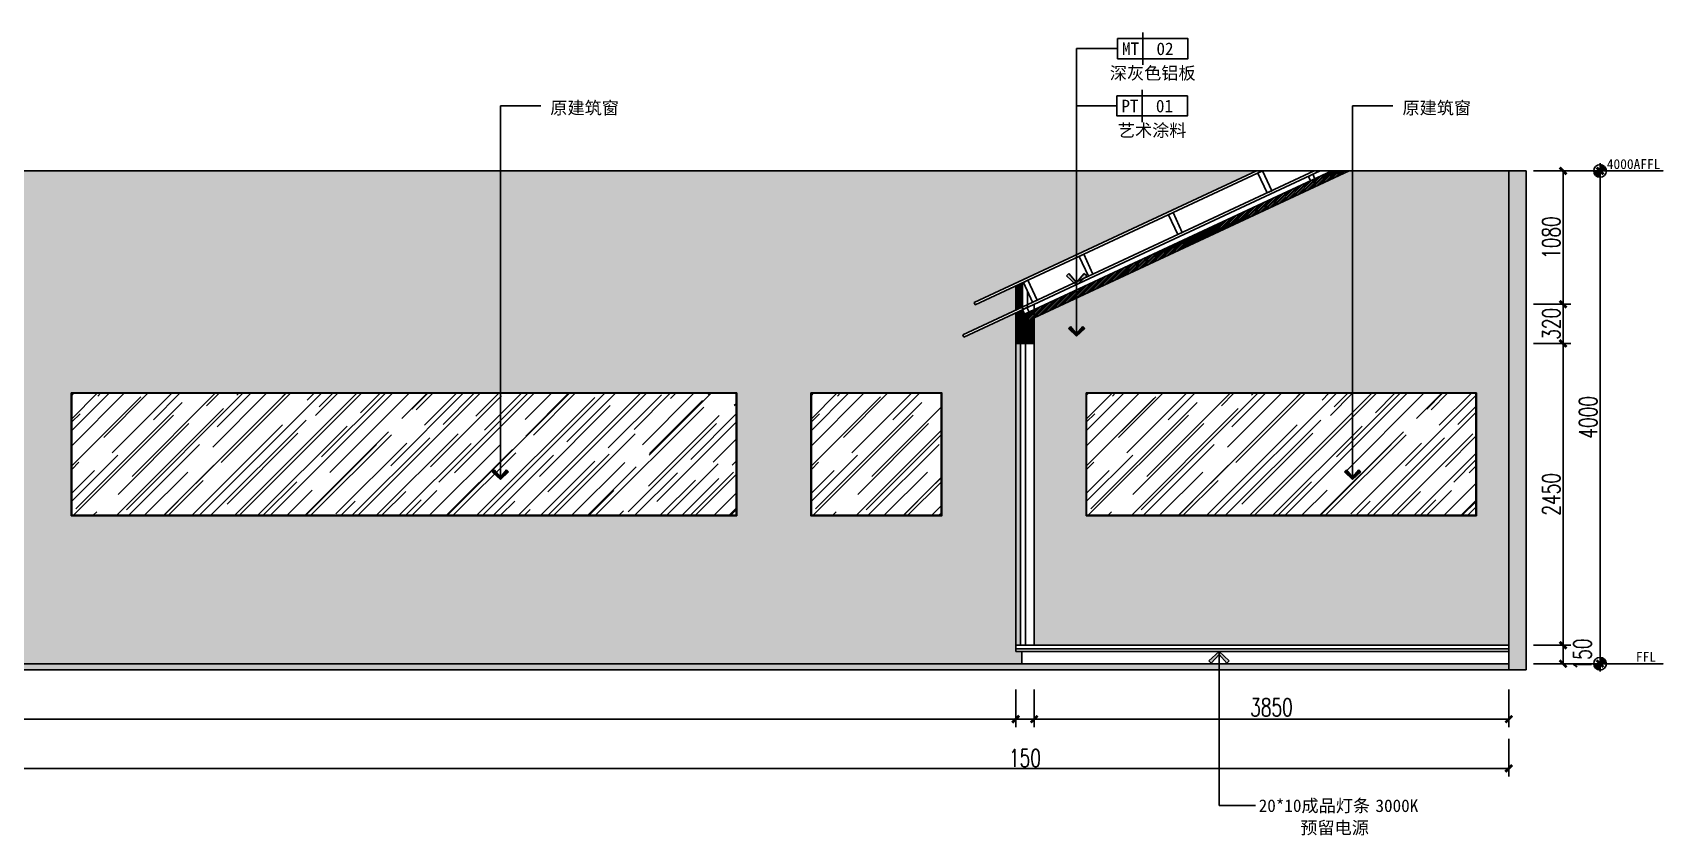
# Model space of a CAD drawing. Header units: millimetres. Extents: x 5625199 to 7433318, y -3316392 to -2552493.
# Drawn here: x 6114476 to 6127704, y -2677916 to -2671400 of the extents above; entities that cross this region are included whole.
import ezdxf
from ezdxf.enums import TextEntityAlignment as Align

# ---------------------------------------------------------------- set-up
doc = ezdxf.new("R2010")
doc.units = ezdxf.units.MM
doc.header["$PDMODE"] = 35
doc.header["$PDSIZE"] = -10
doc.linetypes.add('M-CENTER', pattern=[11.25, 7.5, -1.25, 1.25, -1.25])
for name, color, linetype in [('155', 155, 'Continuous'), ('DIM', 7, 'Continuous'), ('PL-天花', 30, 'Continuous'), ('PL-文字标注', 2, 'Continuous')]:
    doc.layers.add(name, color=color, linetype=linetype)
doc.styles.add('03.YBC-宋体2.5', font='', dxfattribs={"width": 0.8, "height": 2.5})
doc.styles.add('dop-S', font='')
doc.styles.add('XZC', font='SIMPLEX.SHX', dxfattribs={"width": 0.7, "bigfont": 'hztxt.shx'})
doc.styles.add('标注-尺寸', font='simplex.shx', dxfattribs={"width": 0.7})
doc.styles.get('03.YBC-宋体2.5').set_extended_font_data('SimSun')
doc.styles.get('dop-S').set_extended_font_data('SimSun')
doc.linetypes.add('LED_LINE', pattern='A,12.7,-5.08,["LED",XZC,S=2.54,R=0,X=-2.54,Y=-1.27],-6.349999999999999', length=24.13)
doc.dimstyles.new('90', dxfattribs={"dimscale": 0.9, "dimtxt": 150, "dimasz": 50, "dimexe": 120, "dimexo": 150, "dimgap": 30, "dimtad": 1, "dimdec": 0, "dimrnd": 5, "dimdsep": 46, "dimtxsty": '标注-尺寸', "dimblk": 'ARCHTICK', "dimcen": 0.2, "dimclrd": 8, "dimclre": 8, "dimclrt": 2, "dimadec": 0, "dimazin": 0, "dimtfac": 1, "dimtdec": 0, "dimtmove": 2, "dimatfit": 3, "dimldrblk": 'ccccc', "dimfxl": 300, "dimfxlon": 1, "dimtolj": 1, "dimtzin": 0, "dimarcsym": 0})
doc.dimstyles.new('副本 100', dxfattribs={"dimscale": 0.8, "dimtxt": 180, "dimasz": 70, "dimexe": 80, "dimexo": 100, "dimgap": 30, "dimtad": 1, "dimdec": 0, "dimrnd": 5, "dimdsep": 46, "dimtxsty": '标注-尺寸', "dimblk": 'ARCHTICK', "dimcen": 0.2, "dimdle": 5, "dimclrd": 8, "dimclre": 8, "dimclrt": 2, "dimadec": 0, "dimazin": 0, "dimtfac": 1, "dimtdec": 0, "dimtmove": 2, "dimatfit": 3, "dimldrblk": 'ccccc', "dimfxl": 300, "dimfxlon": 1, "dimtolj": 1, "dimtzin": 0, "dimarcsym": 0})
pattern_1 = [(0, (273595.864621, -417279.7072739999), (0, 203.2), [0, -203.2]), (0, (273597.896621, -417350.827274), (0, 203.2), [0, -203.2]), (0, (273603.992621, -417241.099274), (0, 203.2), [0, -203.2]), (338.1986, (273498.328621, -417304.091274), (609.6000554757884, -203.1999818137321), [21.8852496, -1072.3802784]), (216.8699, (273518.648621, -417312.219274), (609.5999833019285, 406.400025047106), [10.16, -1005.84]), (130.6013, (273510.520621, -417318.315274), (1016.000085595377, -1219.199800489247), [18.734024, -1854.6773168]), (206.5651, (273443.464621, -417342.699274), (-203.1998288935924, -203.2002660693446), [4.543755199999999, -449.8252624]), (326.3099, (273439.400621, -417344.731274), (406.3999101390997, -203.2002711718613), [7.3265792, -725.3215872]), (108.4349, (273445.496621, -417348.7952739999), (-203.1996755348543, 406.4000883092897), [6.4257936, -636.149096]), (225, (273573.512621, -417363.0192740001), (-2.84e-14, -203.2000628800271), [8.6209632, -278.7471184]), (0, (273567.416621, -417369.115274), (203.2, 203.2), [12.192, -191.008]), (135, (273579.608621, -417369.115274), (-203.2000651427688, 1.42e-14), [8.62096, -278.7471184]), (251.5651, (273549.128621, -417232.971274), (203.1996750288869, 406.4000918510402), [6.425792, -636.149096]), (0, (273547.096621, -417239.0672739999), (203.2, 203.2), [10.16, -193.04]), (143.1301, (273557.256621, -417239.0672739999), (-609.5999833019285, 406.4000250471062), [10.16, -1005.84]), (213.6901, (273441.432621, -417230.9392739999), (406.3999074765397, 203.2002693968192), [7.326576, -725.3215872]), (341.5650999999999, (273435.336621, -417235.003274), (-406.4000918510401, 203.1996750288873), [12.851584, -629.7233023999999]), (126.8699, (273447.528621, -417239.0672739999), (406.400025047106, -609.5999833019285), [10.16, -1005.84]), (0, (273500.360621, -417239.0672739999), (0, 203.2), [0, -203.2]), (0, (273445.496621, -417291.899274), (0, 203.2), [0, -203.2]), (0, (273502.392621, -417367.083274), (0, 203.2), [0, -203.2]), (0, (273557.256621, -417304.091274), (0, 203.2), [0, -203.2]), (0, (273498.328621, -417269.547274), (0, 203.2), [0, -203.2]), (0, (273453.624621, -417263.451274), (0, 203.2), [0, -203.2]), (0, (273471.912621, -417275.6432739999), (0, 203.2), [0, -203.2]), (0, (273463.784621, -417324.4112739999), (0, 203.2), [0, -203.2]), (0, (273415.016621, -417316.283274), (0, 203.2), [0, -203.2]), (0, (273417.048621, -417269.547274), (0, 203.2), [0, -203.2]), (0, (273410.952621, -417224.843274), (0, 203.2), [0, -203.2]), (0, (273473.944621, -417216.7152740001), (0, 203.2), [0, -203.2]), (0, (273518.648621, -417208.587274), (0, 203.2), [0, -203.2]), (0, (273589.768621, -417216.7152740001), (0, 203.2), [0, -203.2]), (0, (273541.0006209999, -417279.7072739999), (0, 203.2), [0, -203.2]), (0, (273520.680621, -417243.131274), (0, 203.2), [0, -203.2]), (0, (273536.936621, -417340.667274), (0, 203.2), [0, -203.2]), (0, (273475.976621, -417350.827274), (0, 203.2), [0, -203.2]), (0, (273536.936621, -417395.531274), (0, 203.2), [0, -203.2]), (0, (273469.880621, -417383.3392739999), (0, 203.2), [0, -203.2]), (0, (273404.856621, -417389.435274), (0, 203.2), [0, -203.2]), (0, (273429.2406210001, -417399.595274), (0, 203.2), [0, -203.2]), (0, (273431.272621, -417371.1472739999), (0, 203.2), [0, -203.2]), (0, (273567.416621, -417403.659274), (0, 203.2), [0, -203.2]), (0, (273591.800621, -417320.347274), (0, 203.2), [0, -203.2]), (0, (273581.640621, -417259.387274), (0, 203.2), [0, -203.2]), (0, (273488.168621, -417405.691274), (0, 203.2), [0, -203.2])]

# ---------------------------------------------------------------- blocks, each defined once
blk = doc.blocks.new('_ArchTick')
at = {"color": 0, "linetype": 'ByBlock', "const_width": 0.4}
blk.add_lwpolyline([(-0.5, -0.5), (0.5, 0.5)], dxfattribs=at)
blk = doc.blocks.new('*D234')
at = {"layer": '155', "color": 8, "lineweight": -2, "ltscale": 500, "transparency": 16777216}
for p, q in [((6104820.895075511, -2676732.718903087), (6104820.895075511, -2677036.718903087)), ((6122450.286071781, -2676732.718903087), (6122450.286071781, -2677036.718903087)), ((6104816.895075511, -2676972.718903087), (6122454.286071781, -2676972.718903087))]:
    blk.add_line(p, q, dxfattribs=at)
at = {"layer": 'Defpoints', "color": 0, "transparency": 16777216}
for p in [(6104820.895075511, -2673922.718903087), (6122450.286071781, -2676397.718903087), (6122450.286071781, -2676972.718903087)]:
    blk.add_point(p, dxfattribs=at)
at = {"layer": '155', "color": 8, "linetype": 'ByBlock', "lineweight": -2, "transparency": 16777216, "xscale": 56, "yscale": 56, "zscale": 56, "rotation": 180}
blk.add_blockref('_ArchTick', (6104820.895075511, -2676972.718903087), dxfattribs=at)
at = {"layer": '155', "color": 8, "linetype": 'ByBlock', "lineweight": -2, "transparency": 16777216, "xscale": 56, "yscale": 56, "zscale": 56}
blk.add_blockref('_ArchTick', (6122450.286071781, -2676972.718903087), dxfattribs=at)
at = {"layer": '155', "color": 2, "ltscale": 500, "transparency": 16777216, "insert": (6113635.590573647, -2676876.718903086), "char_height": 144, "attachment_point": 5, "style": '标注-尺寸'}
blk.add_mtext('\\A1;17630', dxfattribs=at)
blk = doc.blocks.new('ccccc')
h = blk.add_hatch(color=44)
h.dxf.hatch_style = 1
h.paths.add_polyline_path([(-1.713128774543291, -1.115298350458032), (-1.349075249163432, -1.474599215202033), (1e-16, 1e-16), (-1.349075249163432, 1.474599215202033), (-1.713128774543291, 1.115298350458032), (-0.4242640688316899, -1e-16)])
at = {"color": 44}
for p, q in [((-0.4242640688316898, 0), (-5.066636229632421, 0)), ((-1.349075249163432, 1.474599215202033), (-1.713128774543291, 1.115298350458032)), ((-1.713128774543291, 1.115298350458032), (-0.4242640688316898, 0)), ((-1.713128774543291, -1.115298350458032), (-0.4242640688316898, 0)), ((0, 0), (-1.349075249163432, 1.474599215202033)), ((0, 0), (-1.349075249163432, -1.474599215202033)), ((-1.349075249163432, -1.474599215202033), (-1.713128774543291, -1.115298350458032))]:
    blk.add_line(p, q, dxfattribs=at)
blk = doc.blocks.new('*D235')
at = {"layer": '155', "color": 8, "lineweight": -2, "ltscale": 500, "transparency": 16777216}
for p, q in [((6122450.286071781, -2676732.718903087), (6122450.286071781, -2677036.718903087)), ((6122600.286071781, -2676732.718903087), (6122600.286071781, -2677036.718903087)), ((6122446.286071781, -2676972.718903087), (6122604.286071781, -2676972.718903087))]:
    blk.add_line(p, q, dxfattribs=at)
at = {"layer": 'Defpoints', "color": 0, "transparency": 16777216}
for p in [(6122600.286071781, -2673763.523461411), (6122450.286071781, -2676397.718903087), (6122600.286071781, -2676972.718903087)]:
    blk.add_point(p, dxfattribs=at)
at = {"layer": '155', "color": 8, "linetype": 'ByBlock', "lineweight": -2, "transparency": 16777216, "xscale": 56, "yscale": 56, "zscale": 56, "rotation": 180}
blk.add_blockref('_ArchTick', (6122450.286071781, -2676972.718903087), dxfattribs=at)
at = {"layer": '155', "color": 8, "linetype": 'ByBlock', "lineweight": -2, "transparency": 16777216, "xscale": 56, "yscale": 56, "zscale": 56}
blk.add_blockref('_ArchTick', (6122600.286071781, -2676972.718903087), dxfattribs=at)
at = {"layer": '155', "color": 2, "ltscale": 500, "transparency": 16777216, "insert": (6122525.286071781, -2677288.718903087), "char_height": 144, "attachment_point": 5, "style": '标注-尺寸'}
blk.add_mtext('\\A1;150', dxfattribs=at)
blk = doc.blocks.new('*D236')
at = {"layer": '155', "color": 8, "lineweight": -2, "ltscale": 500, "transparency": 16777216}
for p, q in [((6122600.286071781, -2676732.718903087), (6122600.286071781, -2677036.718903087)), ((6126450.453639671, -2676732.718903087), (6126450.453639671, -2677036.718903087)), ((6122596.286071781, -2676972.718903087), (6126454.453639671, -2676972.718903087))]:
    blk.add_line(p, q, dxfattribs=at)
at = {"layer": 'Defpoints', "color": 0, "transparency": 16777216}
for p in [(6122600.286071781, -2673763.523461411), (6126450.453639671, -2676372.718903087), (6126450.453639671, -2676972.718903087)]:
    blk.add_point(p, dxfattribs=at)
at = {"layer": '155', "color": 8, "linetype": 'ByBlock', "lineweight": -2, "transparency": 16777216, "xscale": 56, "yscale": 56, "zscale": 56, "rotation": 180}
blk.add_blockref('_ArchTick', (6122600.286071781, -2676972.718903087), dxfattribs=at)
at = {"layer": '155', "color": 8, "linetype": 'ByBlock', "lineweight": -2, "transparency": 16777216, "xscale": 56, "yscale": 56, "zscale": 56}
blk.add_blockref('_ArchTick', (6126450.453639671, -2676972.718903087), dxfattribs=at)
at = {"layer": '155', "color": 2, "ltscale": 500, "transparency": 16777216, "insert": (6124525.369855726, -2676876.718903086), "char_height": 144, "attachment_point": 5, "style": '标注-尺寸'}
blk.add_mtext('\\A1;3850', dxfattribs=at)
blk = doc.blocks.new('*D368')
at = {"layer": '155', "color": 8, "lineweight": -2, "ltscale": 500, "transparency": 16777216}
for p, q in [((6100280.867896493, -2677132.718903087), (6100280.867896493, -2677436.718903087)), ((6126450.453639671, -2677132.718903087), (6126450.453639671, -2677436.718903087)), ((6100276.867896492, -2677372.718903086), (6126454.453639671, -2677372.718903086))]:
    blk.add_line(p, q, dxfattribs=at)
at = {"layer": 'Defpoints', "color": 0, "transparency": 16777216}
for p in [(6100280.867896493, -2676260.553871533), (6126450.453639671, -2676422.718903087), (6126450.453639671, -2677372.718903086)]:
    blk.add_point(p, dxfattribs=at)
at = {"layer": '155', "color": 8, "linetype": 'ByBlock', "lineweight": -2, "transparency": 16777216, "xscale": 56, "yscale": 56, "zscale": 56, "rotation": 180}
blk.add_blockref('_ArchTick', (6100280.867896493, -2677372.718903086), dxfattribs=at)
at = {"layer": '155', "color": 8, "linetype": 'ByBlock', "lineweight": -2, "transparency": 16777216, "xscale": 56, "yscale": 56, "zscale": 56}
blk.add_blockref('_ArchTick', (6126450.453639671, -2677372.718903086), dxfattribs=at)
at = {"layer": '155', "color": 2, "ltscale": 500, "transparency": 16777216, "insert": (6113365.660768082, -2677276.718903087), "char_height": 144, "attachment_point": 5, "style": '标注-尺寸'}
blk.add_mtext('\\A1;26170', dxfattribs=at)
blk = doc.blocks.new('子标高')
h = blk.add_hatch(color=256)
edge = h.paths.add_edge_path()
edge.add_arc((-600.2409431565975, 0.2411642588631366), 50.95940477876863, 89.72884797535391, 180.2711520246482, ccw=False)
edge.add_line((-599.9997788977342, 51.19999838216973), (-599.9997788977342, -3.638e-12))
edge.add_line((-599.9997788977342, 0), (-651.1997772799077, 0))
edge = h.paths.add_edge_path()
edge.add_arc((-599.7586146388712, -0.2411642588667746), 50.95940477876958, -90.27115202464557, 0.271152024646824, ccw=False)
edge.add_line((-599.9997788977342, -51.19999838217336), (-599.9997788977342, 0))
edge.add_line((-599.9997788977342, 0), (-548.7997805155609, 0))
at = {"linetype": 'M-CENTER', "ltscale": 0.5}
blk.add_line((-709.9997754219294, -3.63798e-11), (-1113.972843062991, 9.8225428e-09), dxfattribs=at)
for p, q in [((-200, 0), (-709.9997754219294, 0)), ((-599.9997788977342, 63.99999797771307), (-599.9997788977342, -63.9999979777167))]:
    blk.add_line(p, q)
at = {"color": 5}
blk.add_circle((-599.9997788977342, 0), 51.19999838217196, dxfattribs=at)
at = {"style": 'dop-S'}
blk.add_attdef('标高', (-1232.206651260485, 15.99306680168956), '', height=99.99999684017963, dxfattribs=at)
blk = doc.blocks.new('母标高')
h = blk.add_hatch(color=256)
edge = h.paths.add_edge_path()
edge.add_arc((-600.2409431565975, 0.2411642588631366), 50.95940477876863, 89.72884797535391, 180.2711520246482, ccw=False)
edge.add_line((-599.9997788977342, 51.19999838216973), (-599.9997788977342, -3.638e-12))
edge.add_line((-599.9997788977342, 0), (-651.1997772799077, 0))
edge = h.paths.add_edge_path()
edge.add_arc((-599.7586146388712, -0.2411642588667746), 50.95940477876958, -90.27115202464557, 0.271152024646824, ccw=False)
edge.add_line((-599.9997788977342, -51.19999838217336), (-599.9997788977342, 0))
edge.add_line((-599.9997788977342, 0), (-548.7997805155609, 0))
at = {"linetype": 'M-CENTER', "ltscale": 0.5}
blk.add_line((-709.9997754219294, -3.63798e-11), (-1113.972843062991, 9.8225428e-09), dxfattribs=at)
for p, q in [((-200, 0), (-709.9997754219294, 0)), ((-599.9997788977342, 63.99999797771307), (-599.9997788977342, -63.9999979777167))]:
    blk.add_line(p, q)
at = {"color": 5}
blk.add_circle((-599.9997788977342, 0), 51.19999838217196, dxfattribs=at)
at = {"style": 'dop-S'}
blk.add_attdef('标高', (-1104.391530706991, 15.99306680168956), '', height=99.99999684017963, dxfattribs=at)
blk = doc.blocks.new('*D452')
at = {"layer": '155', "color": 8, "lineweight": -2, "ltscale": 500, "transparency": 16777216}
for p, q in [((6126650.456799506, -2676372.718903087), (6126954.456799507, -2676372.718903087)), ((6126890.456799506, -2676526.718903087), (6126890.456799506, -2676368.718903087)), ((6126650.456799506, -2676522.718903087), (6126954.456799507, -2676522.718903087))]:
    blk.add_line(p, q, dxfattribs=at)
at = {"layer": 'Defpoints', "color": 0, "transparency": 16777216}
for p in [(6126218.342428518, -2676372.718903087), (6126890.456799506, -2676372.718903087), (6126218.342428518, -2676522.718903087)]:
    blk.add_point(p, dxfattribs=at)
at = {"layer": '155', "color": 8, "linetype": 'ByBlock', "lineweight": -2, "transparency": 16777216, "xscale": 56, "yscale": 56, "zscale": 56}
for p, rotation in [((6126890.456799506, -2676372.718903087), 90), ((6126890.456799506, -2676522.718903087), 270)]:
    blk.add_blockref('_ArchTick', p, dxfattribs=dict(at, rotation=rotation))
at = {"layer": '155', "color": 2, "ltscale": 500, "transparency": 16777216, "insert": (6127047.995891023, -2676447.718903087), "char_height": 144, "attachment_point": 5, "rotation": 90, "style": '标注-尺寸'}
blk.add_mtext('\\A1;150', dxfattribs=at)
blk = doc.blocks.new('*D453')
at = {"layer": '155', "color": 8, "lineweight": -2, "ltscale": 500, "transparency": 16777216}
for p, q in [((6126650.456799506, -2673922.718903087), (6126954.456799507, -2673922.718903087)), ((6126890.456799506, -2676376.718903087), (6126890.456799506, -2673918.718903087)), ((6126650.456799506, -2676372.718903087), (6126954.456799507, -2676372.718903087))]:
    blk.add_line(p, q, dxfattribs=at)
at = {"layer": 'Defpoints', "color": 0, "transparency": 16777216}
for p in [(6122600.286071781, -2673922.718903087), (6126890.456799506, -2673922.718903087), (6126218.342428518, -2676372.718903087)]:
    blk.add_point(p, dxfattribs=at)
at = {"layer": '155', "color": 8, "linetype": 'ByBlock', "lineweight": -2, "transparency": 16777216, "xscale": 56, "yscale": 56, "zscale": 56}
for p, rotation in [((6126890.456799506, -2673922.718903087), 90), ((6126890.456799506, -2676372.718903087), 270)]:
    blk.add_blockref('_ArchTick', p, dxfattribs=dict(at, rotation=rotation))
at = {"layer": '155', "color": 2, "ltscale": 500, "transparency": 16777216, "insert": (6126794.456799506, -2675147.718903087), "char_height": 144, "attachment_point": 5, "rotation": 90, "style": '标注-尺寸'}
blk.add_mtext('\\A1;2450', dxfattribs=at)
blk = doc.blocks.new('*D454')
at = {"layer": '155', "color": 8, "lineweight": -2, "ltscale": 500, "transparency": 16777216}
for p, q in [((6126650.456799506, -2673604.328019735), (6126954.456799507, -2673604.328019735)), ((6126890.456799506, -2673926.718903087), (6126890.456799506, -2673600.328019735)), ((6126650.456799506, -2673922.718903087), (6126954.456799507, -2673922.718903087))]:
    blk.add_line(p, q, dxfattribs=at)
at = {"layer": 'Defpoints', "color": 0, "transparency": 16777216}
for p in [(6122600.286071781, -2673604.328019735), (6126890.456799506, -2673604.328019735), (6122600.286071781, -2673922.718903087)]:
    blk.add_point(p, dxfattribs=at)
at = {"layer": '155', "color": 8, "linetype": 'ByBlock', "lineweight": -2, "transparency": 16777216, "xscale": 56, "yscale": 56, "zscale": 56}
for p, rotation in [((6126890.456799506, -2673604.328019735), 90), ((6126890.456799506, -2673922.718903087), 270)]:
    blk.add_blockref('_ArchTick', p, dxfattribs=dict(at, rotation=rotation))
at = {"layer": '155', "color": 2, "ltscale": 500, "transparency": 16777216, "insert": (6126794.456799506, -2673763.523461411), "char_height": 144, "attachment_point": 5, "rotation": 90, "style": '标注-尺寸'}
blk.add_mtext('\\A1;320', dxfattribs=at)
blk = doc.blocks.new('*D455')
at = {"layer": '155', "color": 8, "lineweight": -2, "ltscale": 500, "transparency": 16777216}
for p, q in [((6126650.456799506, -2672522.718903087), (6126954.456799507, -2672522.718903087)), ((6126890.456799506, -2673608.328019736), (6126890.456799506, -2672518.718903087)), ((6126650.456799506, -2673604.328019735), (6126954.456799507, -2673604.328019735))]:
    blk.add_line(p, q, dxfattribs=at)
at = {"layer": 'Defpoints', "color": 0, "transparency": 16777216}
for p in [(6125520.615832709, -2672522.718903087), (6126890.456799506, -2672522.718903087), (6122600.286071781, -2673604.328019735)]:
    blk.add_point(p, dxfattribs=at)
at = {"layer": '155', "color": 8, "linetype": 'ByBlock', "lineweight": -2, "transparency": 16777216, "xscale": 56, "yscale": 56, "zscale": 56}
for p, rotation in [((6126890.456799506, -2672522.718903087), 90), ((6126890.456799506, -2673604.328019735), 270)]:
    blk.add_blockref('_ArchTick', p, dxfattribs=dict(at, rotation=rotation))
at = {"layer": '155', "color": 2, "ltscale": 500, "transparency": 16777216, "insert": (6126794.456799506, -2673063.523461411), "char_height": 144, "attachment_point": 5, "rotation": 90, "style": '标注-尺寸'}
blk.add_mtext('\\A1;1080', dxfattribs=at)
blk = doc.blocks.new('*D456')
at = {"layer": '155', "color": 8, "lineweight": -2, "ltscale": 500, "transparency": 16777216}
for p, q in [((6126950.456578404, -2672522.718903087), (6127254.456578404, -2672522.718903087)), ((6127190.456578404, -2672518.718903087), (6127190.456578404, -2676526.718903087)), ((6126950.456578404, -2676522.718903087), (6127254.456578404, -2676522.718903087))]:
    blk.add_line(p, q, dxfattribs=at)
at = {"layer": 'Defpoints', "color": 0, "transparency": 16777216}
for p in [(6125520.615832709, -2672522.718903087), (6126350.453639672, -2676522.718903087), (6127190.456578404, -2676522.718903087)]:
    blk.add_point(p, dxfattribs=at)
at = {"layer": '155', "color": 8, "linetype": 'ByBlock', "lineweight": -2, "transparency": 16777216, "xscale": 56, "yscale": 56, "zscale": 56}
for p, rotation in [((6127190.456578404, -2672522.718903087), 90), ((6127190.456578404, -2676522.718903087), 270)]:
    blk.add_blockref('_ArchTick', p, dxfattribs=dict(at, rotation=rotation))
at = {"layer": '155', "color": 2, "ltscale": 500, "transparency": 16777216, "insert": (6127094.456578404, -2674522.718903087), "char_height": 144, "attachment_point": 5, "rotation": 90, "style": '标注-尺寸'}
blk.add_mtext('\\A1;4000', dxfattribs=at)
blk = doc.blocks.new('*U611')
at = {"color": 50}
blk.add_line((-9.000000000004574, 3.200000000014711), (-9.000000000004574, -3.200000000014711), dxfattribs=at)
at = {"color": 150}
blk.add_lwpolyline([(-14.00000000000457, 2.000000000014665), (-13.99999999999542, -2.000000000014665), (4.5759e-12, -2.000000000014665), (-4.5759e-12, 2.000000000014665)], close=True, dxfattribs=at)
at = {"color": 50, "style": '03.YBC-宋体2.5', "flags": 8}
for tag, p in [('PT', (-11.41203370425435, -0.0169426641272139)), ('01', (-4.560573803961943, -0.0169426641272139)), ('材料名称', (-7.000000000004575, -4.854991556547588))]:
    blk.add_attdef(tag, text='', height=2.5, dxfattribs=at).set_placement(p, align=Align.MIDDLE_CENTER)
blk = doc.blocks.new('*U604')
at = {"color": 50}
blk.add_line((-9.000000000004574, 3.200000000014711), (-9.000000000004574, -3.200000000014711), dxfattribs=at)
at = {"color": 150}
blk.add_lwpolyline([(-14.00000000000457, 2.000000000014665), (-13.99999999999542, -2.000000000014665), (4.5759e-12, -2.000000000014665), (-4.5759e-12, 2.000000000014665)], close=True, dxfattribs=at)
at = {"color": 50, "style": '03.YBC-宋体2.5', "flags": 8}
for tag, p in [('PT', (-11.41203370425435, -0.0169426641272139)), ('01', (-4.560573803961943, -0.0169426641272139)), ('材料名称', (-7.000000000004575, -4.854991556547588))]:
    blk.add_attdef(tag, text='', height=2.5, dxfattribs=at).set_placement(p, align=Align.MIDDLE_CENTER)

msp = doc.modelspace()

# ---------------------------------------------------------------- hatches: boundary and pattern name
at = {"layer": '155', "ltscale": 500}
h = msp.add_hatch(dxfattribs=at)
h.set_pattern_fill('CONC', color=250, scale=8)
h.set_pattern_definition(pattern_1)
h.paths.add_polyline_path([(6122122.19080225, -2673609.141349505), (6122113.738437016, -2673591.015193764), (6124404.707225529, -2672522.718903087), (6102866.473921762, -2672522.718903087), (6105157.442710276, -2673591.015193764), (6105148.990345042, -2673609.141349505), (6104820.895075511, -2673456.148012718), (6104820.895075511, -2673652.20661008), (6105250.895075511, -2673852.718903087), (6105242.442710276, -2673870.845058827), (6104820.895075511, -2673674.274168459), (6104820.895075511, -2673922.718903087), (6104780.895075512, -2673922.718903087), (6104780.895075512, -2676372.718903087), (6104820.895075511, -2676372.718903087), (6104820.895075511, -2676422.718903087), (6104770.89507551, -2676422.718903087), (6104770.89507551, -2676522.718903087), (6122500.286071781, -2676522.718903087), (6122500.286071781, -2676422.718903087), (6122450.286071781, -2676422.718903087), (6122450.286071781, -2676372.718903087), (6122490.286071781, -2676372.718903087), (6122490.286071781, -2673922.718903087), (6122450.286071781, -2673922.718903087), (6122450.286071781, -2673674.274168459), (6122028.738437015, -2673870.845058827), (6122020.286071781, -2673852.718903087), (6122450.286071781, -2673652.20661008), (6122450.286071781, -2673456.148012719)])
h.paths.add_polyline_path([(6120788.776143143, -2675322.718903087), (6120788.776143143, -2674322.718903087), (6121850.281218985, -2674322.718903087), (6121850.281218985, -2675322.718903087)], flags=16)
h.paths.add_polyline_path([(6120188.776143144, -2675322.718903087), (6114788.776143144, -2675322.718903087), (6114788.776143144, -2675317.718903087), (6114788.776143144, -2674327.718903087), (6114788.776143144, -2674322.718903087), (6120183.776143144, -2674322.718903087), (6120188.776143144, -2674322.718903087), (6120188.776143144, -2675317.718903087)], flags=16)
h.paths.add_polyline_path([(6108188.776143143, -2674322.718903087), (6108188.776143143, -2675317.718903087), (6108188.776143143, -2675322.718903087), (6104820.895075511, -2675322.718903087), (6104820.895075511, -2675317.718903087), (6104820.895075511, -2674327.718903087), (6104820.895075511, -2674322.718903087), (6108183.776143143, -2674322.718903087)], flags=16)
h.paths.add_polyline_path([(6108788.776143144, -2674327.718903087), (6108788.776143144, -2674322.718903087), (6114183.776143144, -2674322.718903087), (6114188.776143143, -2674322.718903087), (6114188.776143143, -2675317.718903087), (6114188.776143143, -2675322.718903087), (6108788.776143144, -2675322.718903087), (6108788.776143144, -2675317.718903087)], flags=16)
h = msp.add_hatch(dxfattribs=at)
h.set_pattern_fill('ANSI31', color=250, scale=3)
h.set_pattern_definition([(45, (273402.824621, -417409.755274), (-6.735192090801863, 6.735192090801865), [])])
h.paths.add_polyline_path([(6122522.19080225, -2673684.879558743), (6122505.286071781, -2673648.62724726), (6122450.286071781, -2673674.274168459), (6122450.286071781, -2673922.718903087), (6122490.286071781, -2673922.718903087), (6122530.286071781, -2673922.718903087), (6122600.286071781, -2673922.718903087), (6122600.286071781, -2673714.665811632), (6122600.286071781, -2673648.463136494), (6122558.443113732, -2673667.974828273)])
h.paths.add_polyline_path([(6122450.286071781, -2673456.148012718), (6122450.286071781, -2673652.20661008), (6122505.286071781, -2673626.559688882), (6122505.286071781, -2673430.50109152), (6122450.286071781, -2673456.148012719)])
h.paths.add_polyline_path([(6124877.961349672, -2672586.365711624), (6124841.70903819, -2672603.270442094), (6122600.286071781, -2673648.463136495), (6122600.286071781, -2673714.665811632), (6125156.424466037, -2672522.718903087), (6125014.452371048, -2672522.718903087), (6124877.961349672, -2672586.365711624)])
h = msp.add_hatch(dxfattribs=at)
h.set_pattern_fill('CONC', color=250, scale=8)
h.set_pattern_definition([(0, (273595.864621, -417279.7072739999), (0, 203.2), [0, -203.2]), (0, (273597.896621, -417350.827274), (0, 203.2), [0, -203.2]), (0, (273603.992621, -417241.099274), (0, 203.2), [0, -203.2]), (338.1986, (273498.328621, -417304.091274), (609.6000554757884, -203.1999818137321), [21.8852496, -1072.3802784]), (216.8699, (273518.648621, -417312.219274), (609.5999833019285, 406.400025047106), [10.16, -1005.84]), (130.6013, (273510.520621, -417318.315274), (1016.000085595377, -1219.199800489247), [18.734024, -1854.6773168]), (206.5651, (273443.464621, -417342.699274), (-203.1998288935924, -203.2002660693445), [4.543755199999999, -449.8252624]), (326.3099, (273439.400621, -417344.731274), (406.3999101390997, -203.2002711718614), [7.3265792, -725.3215872]), (108.4349, (273445.496621, -417348.7952739999), (-203.1996755348543, 406.4000883092897), [6.4257936, -636.149096]), (225, (273573.512621, -417363.0192740001), (-2.84e-14, -203.2000628800271), [8.6209632, -278.7471184]), (0, (273567.416621, -417369.115274), (203.2, 203.2), [12.192, -191.008]), (135, (273579.608621, -417369.115274), (-203.2000651427688, 1.42e-14), [8.62096, -278.7471184]), (251.5651, (273549.128621, -417232.971274), (203.1996750288869, 406.4000918510402), [6.425792, -636.149096]), (0, (273547.096621, -417239.0672739999), (203.2, 203.2), [10.16, -193.04]), (143.1301, (273557.256621, -417239.0672739999), (-609.5999833019285, 406.4000250471062), [10.16, -1005.84]), (213.6901, (273441.432621, -417230.9392739999), (406.3999074765396, 203.2002693968192), [7.326576, -725.3215872]), (341.5650999999999, (273435.336621, -417235.003274), (-406.4000918510401, 203.1996750288873), [12.851584, -629.7233023999999]), (126.8699, (273447.528621, -417239.0672739999), (406.400025047106, -609.5999833019285), [10.16, -1005.84]), (0, (273500.360621, -417239.0672739999), (0, 203.2), [0, -203.2]), (0, (273445.496621, -417291.899274), (0, 203.2), [0, -203.2]), (0, (273502.392621, -417367.083274), (0, 203.2), [0, -203.2]), (0, (273557.256621, -417304.091274), (0, 203.2), [0, -203.2]), (0, (273498.328621, -417269.547274), (0, 203.2), [0, -203.2]), (0, (273453.624621, -417263.451274), (0, 203.2), [0, -203.2]), (0, (273471.912621, -417275.6432739999), (0, 203.2), [0, -203.2]), (0, (273463.784621, -417324.4112739999), (0, 203.2), [0, -203.2]), (0, (273415.016621, -417316.283274), (0, 203.2), [0, -203.2]), (0, (273417.048621, -417269.547274), (0, 203.2), [0, -203.2]), (0, (273410.952621, -417224.843274), (0, 203.2), [0, -203.2]), (0, (273473.944621, -417216.7152740001), (0, 203.2), [0, -203.2]), (0, (273518.648621, -417208.587274), (0, 203.2), [0, -203.2]), (0, (273589.768621, -417216.7152740001), (0, 203.2), [0, -203.2]), (0, (273541.0006209999, -417279.7072739999), (0, 203.2), [0, -203.2]), (0, (273520.680621, -417243.131274), (0, 203.2), [0, -203.2]), (0, (273536.936621, -417340.667274), (0, 203.2), [0, -203.2]), (0, (273475.976621, -417350.827274), (0, 203.2), [0, -203.2]), (0, (273536.936621, -417395.531274), (0, 203.2), [0, -203.2]), (0, (273469.880621, -417383.3392739999), (0, 203.2), [0, -203.2]), (0, (273404.856621, -417389.435274), (0, 203.2), [0, -203.2]), (0, (273429.2406210001, -417399.595274), (0, 203.2), [0, -203.2]), (0, (273431.272621, -417371.1472739999), (0, 203.2), [0, -203.2]), (0, (273567.416621, -417403.659274), (0, 203.2), [0, -203.2]), (0, (273591.800621, -417320.347274), (0, 203.2), [0, -203.2]), (0, (273581.640621, -417259.387274), (0, 203.2), [0, -203.2]), (0, (273488.168621, -417405.691274), (0, 203.2), [0, -203.2])])
h.paths.add_polyline_path([(6122600.286071781, -2673922.718903087), (6122600.286071781, -2676372.718903087), (6126450.453639671, -2676372.718903087), (6126450.453639671, -2672522.718903087), (6125156.424466037, -2672522.718903087), (6122600.286071781, -2673714.665811632)])
h.paths.add_polyline_path([(6123020.86806611, -2675322.718903087), (6123020.86806611, -2674322.718903087), (6126188.776143144, -2674322.718903087), (6126188.776143144, -2675322.718903087)], flags=16)
h.paths.add_polyline_path([(6123025.86806611, -2675317.718903087), (6123025.86806611, -2674327.718903087), (6126183.776143144, -2674327.718903087), (6126183.776143144, -2675317.718903087)], flags=0)
h = msp.add_hatch(dxfattribs=at)
h.set_pattern_fill('钢筋混凝土', color=250, scale=3)
h.set_pattern_definition([(45, (325640.4592393103, -417409.755274), (-5.303300858899105, 5.303300858899106), []), (50, (325640.4592393103, -417409.755274), (21.5178054780226, -1.882564049477853), [2.249999999999998, -24.74999999999999]), (355, (325640.4592393103, -417409.755274), (-4.162540008390001, 22.56576401100035), [1.799999999999999, -19.8]), (100.4514, (325642.2523897103, -417409.9121542), (17.35528145142065, 20.68318626182861), [1.912205699999999, -21.03426335999999]), (46.1842, (325640.4592393103, -417403.755274), (32.01723145876933, -4.965570429870544), [3.375, -37.125]), (96.6356, (325643.1273416603, -417404.16907321), (28.0398811664611, 29.22353612701325), [2.86830864, -31.55139]), (351.1842000000001, (325640.4592393103, -417403.755274), (28.03985835400882, 29.22355802775973), [2.7, -29.7]), (21, (325643.4592393102, -417405.255274), (17.90721156355385, -12.07856671996016), [2.25, -24.75]), (326, (325643.4592393102, -417405.255274), (7.299459957647467, 21.75450135140559), [1.799999999999999, -19.79999999999998]), (71.4514, (325644.9515063002, -417406.26182218), (25.20667885744471, 9.67591490129857), [1.912205699999999, -21.03426336]), (37.5, (325640.4592393103, -417409.755274), (0.3647956595187181, 9.986815614939346), [0, -19.56, 0, -20.1, 0, -19.875]), (7.499999999999999, (325640.4592393103, -417409.755274), (7.892086123264457, 11.83235135647081), [0, -11.45999999999999, 0, -19.10999999999999, 0, -7.574999999999997]), (327.5, (325633.7692393103, -417409.755274), (16.01467308517227, -0.6766461520313927), [0, -7.499999999999998, 0, -23.39999999999999, 0, -31.04999999999999]), (317.5, (325630.7692393103, -417409.755274), (17.49558508027159, 3.003149469969531), [0, -9.75, 0, -15.54, 0, -22.05])])
h.paths.add_polyline_path([(6126450.453639671, -2676572.718903087), (6126590.456799505, -2676572.718903087), (6126590.456799505, -2672522.718903087), (6126450.453639671, -2672522.718903087), (6126450.453639671, -2676522.718903087)])
h = msp.add_hatch(dxfattribs=at)
h.set_pattern_fill('AR-RROOF', color=250, scale=8, angle=45)
h.set_pattern_definition([(45, (288920.7056886327, -417409.755274), (172.4209175245278, 459.7891133987405), [3048, -406.4, 1016, -203.2]), (45, (289039.9634899205, -417146.8133747751), (-334.783948193458, 47.41575231924514), [609.6, -67.056, 1219.2, -152.4]), (45, (288870.4162543548, -417215.7817417849), (650.8889636550924, 843.4256548908148), [1625.6, -284.48, 812.8, -203.2])])
h.paths.add_polyline_path([(6120183.776143144, -2675317.718903087), (6120183.776143144, -2674327.718903087), (6114793.776143145, -2674327.718903087), (6114793.776143145, -2675317.718903087)])
h = msp.add_hatch(dxfattribs=at)
h.set_pattern_fill('AR-RROOF', color=250, scale=8, angle=45)
h.set_pattern_definition([(45, (294920.7056886327, -417409.755274), (172.4209175245278, 459.7891133987405), [3048, -406.4, 1016, -203.2]), (45, (295039.9634899206, -417146.8133747751), (-334.783948193458, 47.41575231924514), [609.6, -67.056, 1219.2, -152.4]), (45, (294870.4162543548, -417215.7817417849), (650.8889636550924, 843.4256548908148), [1625.6, -284.48, 812.8, -203.2])])
h.paths.add_polyline_path([(6121845.281218985, -2675317.718903087), (6121845.281218985, -2674327.718903087), (6120793.776143145, -2674327.718903087), (6120793.776143145, -2675317.718903087)])
h = msp.add_hatch(dxfattribs=at)
h.set_pattern_fill('CONC', color=250, scale=8)
h.set_pattern_definition(pattern_1)
h.paths.add_polyline_path([(6126183.776143144, -2675317.718903087), (6126183.776143144, -2674327.718903087), (6123025.86806611, -2674327.718903087), (6123025.86806611, -2675317.718903087)], flags=16)
h.paths.add_polyline_path([(6126188.776143144, -2674322.718903087), (6126188.776143144, -2675317.718903087), (6126188.776143144, -2675322.718903087), (6123020.86806611, -2675322.718903087), (6123020.86806611, -2675317.718903087), (6123020.86806611, -2674327.718903087), (6123020.86806611, -2674322.718903087), (6126183.776143144, -2674322.718903087)], flags=16)
h = msp.add_hatch(dxfattribs=at)
h.set_pattern_fill('AR-RROOF', color=250, scale=8, angle=45)
h.set_pattern_definition([(45, (297152.7976115995, -417409.755274), (172.4209175245278, 459.7891133987405), [3048, -406.4, 1016, -203.2]), (45, (297272.0554128873, -417146.8133747751), (-334.783948193458, 47.41575231924514), [609.6, -67.056, 1219.2, -152.4]), (45, (297102.5081773215, -417215.7817417849), (650.8889636550924, 843.4256548908148), [1625.6, -284.48, 812.8, -203.2])])
h.paths.add_polyline_path([(6126183.776143144, -2675317.718903087), (6126183.776143144, -2674327.718903087), (6123025.86806611, -2674327.718903087), (6123025.86806611, -2675317.718903087)])
h = msp.add_hatch(color=250, dxfattribs=at)
h.dxf.hatch_style = 1
h.paths.add_polyline_path([(6126450.453639671, -2676572.718903087), (6126450.453639671, -2676522.718903087), (6100280.867896493, -2676522.718903087), (6100280.867896493, -2676572.718903087)])

# ---------------------------------------------------------------- linework, layer by layer
at = {"layer": '155', "color": 0, "ltscale": 500}
for p, q in [((6126590.456799505, -2672522.718903087), (6100140.762179404, -2672522.718903087)), ((6126450.453639671, -2672522.718903087), (6126450.453639671, -2676572.718903087)), ((6126590.456799505, -2672522.718903087), (6126590.456799505, -2676572.718903087)), ((6126590.456799505, -2676572.718903087), (6100140.762179404, -2676572.718903087)), ((6126450.453639671, -2676522.718903087), (6100280.867896493, -2676522.718903087))]:
    msp.add_line(p, q, dxfattribs=at)
at = {"layer": '155', "ltscale": 500}
for p, q in [((6124872.480276059, -2672522.718903087), (6122020.286071781, -2673852.718903087)), ((6122028.738437015, -2673870.845058827), (6124919.804307721, -2672522.718903087)), ((6122020.286071781, -2673852.718903087), (6122028.738437015, -2673870.845058827)), ((6122490.286071781, -2673922.718903087), (6122530.286071781, -2673922.718903087)), ((6122490.286071781, -2676372.718903087), (6122490.286071781, -2673922.718903087)), ((6122530.286071781, -2676372.718903087), (6122530.286071781, -2673922.718903087))]:
    msp.add_line(p, q, dxfattribs=at)
at = {"layer": '155', "color": 250, "ltscale": 500}
for p, q in [((6122522.19080225, -2673684.879558743), (6125014.452371048, -2672522.718903087)), ((6122505.286071781, -2673430.50109152), (6122505.286071781, -2673648.62724726)), ((6122545.286071781, -2673497.362045273), (6122545.286071781, -2673639.759460755))]:
    msp.add_line(p, q, dxfattribs=at)
at = {"layer": '155', "color": 5, "ltscale": 500}
for p, q in [((6122600.286071781, -2673714.665811632), (6125156.424466037, -2672522.718903086)), ((6122450.286071781, -2673652.20661008), (6122450.286071781, -2673456.148012718)), ((6122450.286071781, -2673922.718903087), (6122450.286071781, -2673674.274168459)), ((6122600.286071781, -2673922.718903087), (6122600.286071781, -2673604.328019735)), ((6122600.286071781, -2673922.718903087), (6122450.286071781, -2673922.718903087))]:
    msp.add_line(p, q, dxfattribs=at)
at = {"layer": '155', "color": 8, "ltscale": 500}
for p, q in [((6122450.286071781, -2673922.718903087), (6122450.286071781, -2676372.718903087)), ((6122600.286071781, -2673922.718903087), (6122600.286071781, -2676372.718903087))]:
    msp.add_line(p, q, dxfattribs=at)
at = {"layer": '155', "color": 4, "ltscale": 500}
for p, q in [((6120188.776143144, -2674322.718903087), (6114788.776143144, -2674322.718903087)), ((6114788.776143144, -2674322.718903087), (6114788.776143144, -2675322.718903087)), ((6120188.776143144, -2674322.718903087), (6120188.776143144, -2675322.718903087)), ((6121850.281218985, -2674322.718903087), (6120788.776143143, -2674322.718903087)), ((6120788.776143143, -2674322.718903087), (6120788.776143143, -2675322.718903087)), ((6121850.281218985, -2674322.718903087), (6121850.281218985, -2675322.718903087)), ((6126188.776143144, -2674322.718903087), (6123020.86806611, -2674322.718903087)), ((6123020.86806611, -2674322.718903087), (6123020.86806611, -2675322.718903087)), ((6126188.776143144, -2674322.718903087), (6126188.776143144, -2675322.718903087)), ((6120188.776143144, -2675322.718903087), (6114788.776143144, -2675322.718903087)), ((6121850.281218985, -2675322.718903087), (6120788.776143143, -2675322.718903087)), ((6126188.776143144, -2675322.718903087), (6123020.86806611, -2675322.718903087))]:
    msp.add_line(p, q, dxfattribs=at)
at = {"layer": '155', "color": 3, "ltscale": 500}
for p, q in [((6122450.286071781, -2676372.718903087), (6126450.453639671, -2676372.718903087)), ((6122450.286071781, -2676372.718903087), (6122450.286071781, -2676422.718903087)), ((6122450.286071781, -2676422.718903087), (6126450.453639671, -2676422.718903087)), ((6122500.286071781, -2676422.718903087), (6122500.286071781, -2676522.718903087))]:
    msp.add_line(p, q, dxfattribs=at)
at = {"layer": '155', "ltscale": 500}
msp.add_lwpolyline([(6124404.707225529, -2672522.718903087), (6122113.738437016, -2673591.015193764), (6122122.19080225, -2673609.141349505), (6124452.031257192, -2672522.718903087)], dxfattribs=at)
at = {"layer": '155', "color": 250, "ltscale": 500}
for points in [[(6124490.873745227, -2672700.664950816), (6124527.126056708, -2672683.760220346), (6124452.031257192, -2672522.718903087), (6124415.77894571, -2672539.623633556)], [(6123765.827515598, -2673038.759560209), (6123802.079827079, -2673021.854829739), (6123726.985027563, -2672860.81351248), (6123690.732716081, -2672877.71824295)], [(6123040.781285968, -2673376.854169602), (6123077.03359745, -2673359.949439132), (6123001.938797933, -2673198.908121872), (6122965.686486452, -2673215.812852342)], [(6122587.627392449, -2673588.163300471), (6122623.87970393, -2673571.258570001), (6122548.784904414, -2673410.217252742), (6122512.532592933, -2673427.121983212)]]:
    msp.add_lwpolyline(points, close=True, dxfattribs=at)
at = {"layer": '155', "ltscale": 500}
for points in [[(6124841.70903819, -2672603.270442093), (6124877.961349672, -2672586.365711623), (6124861.056619202, -2672550.113400141), (6124824.804307722, -2672567.018130612)], [(6122522.19080225, -2673684.879558742), (6122558.443113732, -2673667.974828272), (6122541.538383262, -2673631.722516791), (6122505.286071781, -2673648.62724726)]]:
    msp.add_lwpolyline(points, close=True, dxfattribs=at)
at = {"layer": '155', "color": 8, "ltscale": 500}
for points in [[(6114793.776143145, -2675317.718903087), (6120183.776143144, -2675317.718903087), (6120183.776143144, -2674327.718903087), (6114793.776143145, -2674327.718903087)], [(6120793.776143145, -2675317.718903087), (6121845.281218985, -2675317.718903087), (6121845.281218985, -2674327.718903087), (6120793.776143145, -2674327.718903087)], [(6123025.86806611, -2675317.718903087), (6126183.776143144, -2675317.718903087), (6126183.776143144, -2674327.718903087), (6123025.86806611, -2674327.718903087)]]:
    msp.add_lwpolyline(points, close=True, dxfattribs=at)
at = {"layer": '155', "color": 4, "ltscale": 500}
msp.add_lwpolyline([(6120788.776143143, -2674322.718903087), (6121850.281218985, -2674322.718903087), (6121850.281218985, -2675322.718903087), (6120788.776143143, -2675322.718903087)], close=True, dxfattribs=at)
at = {"layer": 'PL-天花', "color": 2, "linetype": 'LED_LINE', "ltscale": 0.3}
msp.add_line((6122450.286071781, -2676402.718903087), (6126450.453639671, -2676402.718903087), dxfattribs=at)

# ---------------------------------------------------------------- block references
ref = msp.add_blockref('*U611', (6123847.760856865, -2671530.291712212), dxfattribs=dict(xscale=40.82399999999999, yscale=40.82399999999999, zscale=40.82399999999999))
ref.add_attrib('材料名称', '深灰色铝板', dxfattribs={"color": 50, "height": 102.06, "style": '03.YBC-宋体2.5'}).set_placement((6123561.992856865, -2671728.491887517), align=Align.MIDDLE_CENTER)
ref.add_attrib('01', '02', dxfattribs={"color": 50, "height": 102.06, "style": '03.YBC-宋体2.5'}).set_placement((6123661.579991892, -2671530.983379532), align=Align.MIDDLE_CENTER)
ref.add_attrib('PT', 'MT', dxfattribs={"color": 50, "height": 102.06, "style": '03.YBC-宋体2.5'}).set_placement((6123381.875992923, -2671530.983379532), align=Align.MIDDLE_CENTER)
ref = msp.add_blockref('*U604', (6123843.176674368, -2671994.985266664), dxfattribs=dict(xscale=40.82399999999999, yscale=40.82399999999999, zscale=40.82399999999999))
ref.add_attrib('材料名称', '艺术涂料', dxfattribs={"color": 50, "height": 102.06, "style": '03.YBC-宋体2.5'}).set_placement((6123557.408674368, -2672193.185441968), align=Align.MIDDLE_CENTER)
ref.add_attrib('01', '01', dxfattribs={"color": 50, "height": 102.06, "style": '03.YBC-宋体2.5'}).set_placement((6123656.995809394, -2671995.676933984), align=Align.MIDDLE_CENTER)
ref.add_attrib('PT', 'PT', dxfattribs={"color": 50, "height": 102.06, "style": '03.YBC-宋体2.5'}).set_placement((6123377.291810426, -2671995.676933984), align=Align.MIDDLE_CENTER)
at = {"layer": 'PL-文字标注', "color": 4, "linetype": 'M-CENTER'}
ref = msp.add_blockref('子标高', (6126590.456799505, -2672522.718903087), dxfattribs=dict(at, xscale=-1))
ref.add_attrib('标高', '4000AFFL', (6127245.25477379, -2672506.725836285), dxfattribs={"layer": '0', "height": 80, "style": 'dop-S'})
ref = msp.add_blockref('母标高', (6126590.456799505, -2676522.718903087), dxfattribs=dict(at, xscale=-1))
ref.add_attrib('标高', 'FFL', (6127481.440515728, -2676506.725836285), dxfattribs={"layer": '0', "height": 80, "style": 'dop-S'})

# ---------------------------------------------------------------- texts
at = {"color": 50, "style": '03.YBC-宋体2.5', "flags": 8}
for tag, p in [('原建筑窗', (6118953.381962888, -2672010.789916825)), ('原建筑窗', (6125866.309890459, -2672010.789916825)), ('20*10成品灯条', (6124873.612576562, -2677674.797282658)), ('3000K', (6125542.516290624, -2677675.071988046)), ('预留电源', (6125037.361444648, -2677854.009163327))]:
    msp.add_attdef(tag, text='材料名称', height=102.06, dxfattribs=at).set_placement(p, align=Align.MIDDLE_CENTER)

# ---------------------------------------------------------------- dimensions: what is measured, and where the dimension line sits
at = {"layer": '155', "ltscale": 500}
for base, p1, p2, picture, middle in [((6126890.456799506, -2672522.718903087), (6122600.286071781, -2673604.328019735), (6125520.615832709, -2672522.718903087), '*D455', (6126794.456799506, -2673063.523461411)), ((6127190.456578404, -2676522.718903087), (6125520.615832709, -2672522.718903087), (6126350.453639672, -2676522.718903087), '*D456', (6127094.456578404, -2674522.718903087)), ((6126890.456799506, -2673604.328019735), (6122600.286071781, -2673922.718903087), (6122600.286071781, -2673604.328019735), '*D454', (6126794.456799506, -2673763.523461411)), ((6126890.456799506, -2673922.718903087), (6126218.342428518, -2676372.718903087), (6122600.286071781, -2673922.718903087), '*D453', (6126794.456799506, -2675147.718903087))]:
    dim = msp.add_linear_dim(base=base, p1=p1, p2=p2, angle=90, dimstyle='副本 100', dxfattribs=at)
    dim.commit()
    dim.dimension.update_dxf_attribs({"geometry": picture, "text_midpoint": middle})
for base, p1, p2, picture, middle in [((6122600.286071781, -2676972.718903087), (6122450.286071781, -2676397.718903087), (6122600.286071781, -2673763.523461411), '*D235', (6122525.286071781, -2677288.718903087)), ((6126450.453639671, -2676972.718903087), (6122600.286071781, -2673763.523461411), (6126450.453639671, -2676372.718903087), '*D236', (6124525.369855726, -2676876.718903086)), ((6122450.286071781, -2676972.718903087), (6104820.895075511, -2673922.718903087), (6122450.286071781, -2676397.718903087), '*D234', (6113635.590573647, -2676876.718903086)), ((6126450.453639671, -2677372.718903086), (6100280.867896493, -2676260.553871533), (6126450.453639671, -2676422.718903087), '*D368', (6113365.660768082, -2677276.718903087))]:
    dim = msp.add_linear_dim(base=base, p1=p1, p2=p2, dimstyle='副本 100', dxfattribs=at)
    dim.commit()
    dim.dimension.update_dxf_attribs({"geometry": picture, "text_midpoint": middle})
dim = msp.add_linear_dim(base=(6126890.456799506, -2676372.718903087), p1=(6126218.342428518, -2676522.718903087), p2=(6126218.342428518, -2676372.718903087), angle=90, dimstyle='副本 100', dxfattribs=at)
dim.commit()
dim.dimension.update_dxf_attribs({"geometry": '*D452', "text_midpoint": (6127047.995891023, -2676447.718903087), "dimtype": 160})

# ---------------------------------------------------------------- leaders
for points in [[(6122944.426746153, -2673450.93102626), (6122944.426746153, -2671528.209169355), (6123269.070480517, -2671528.209169355)], [(6124099.583861352, -2676422.718903087), (6124099.583861352, -2677672.44538991), (6124396.274645711, -2677672.44538991)]]:
    msp.add_leader(points, dimstyle='副本 100', override={"dimgap": 30, "dimtad": 0}, dxfattribs=at)
at = {"layer": 'DIM'}
for points in [[(6118270.364517863, -2675026.918477138), (6118270.364517863, -2671994.985266664), (6118597.578446078, -2671994.985266664)], [(6122944.426746153, -2673863.119212727), (6122944.426746153, -2671994.985266664), (6123271.640674369, -2671994.985266664)], [(6125183.292445436, -2675026.918477138), (6125183.292445436, -2671994.985266664), (6125510.506373651, -2671994.985266664)]]:
    msp.add_leader(points, dimstyle='90', dxfattribs=at)

doc.saveas('drawing.dxf')
